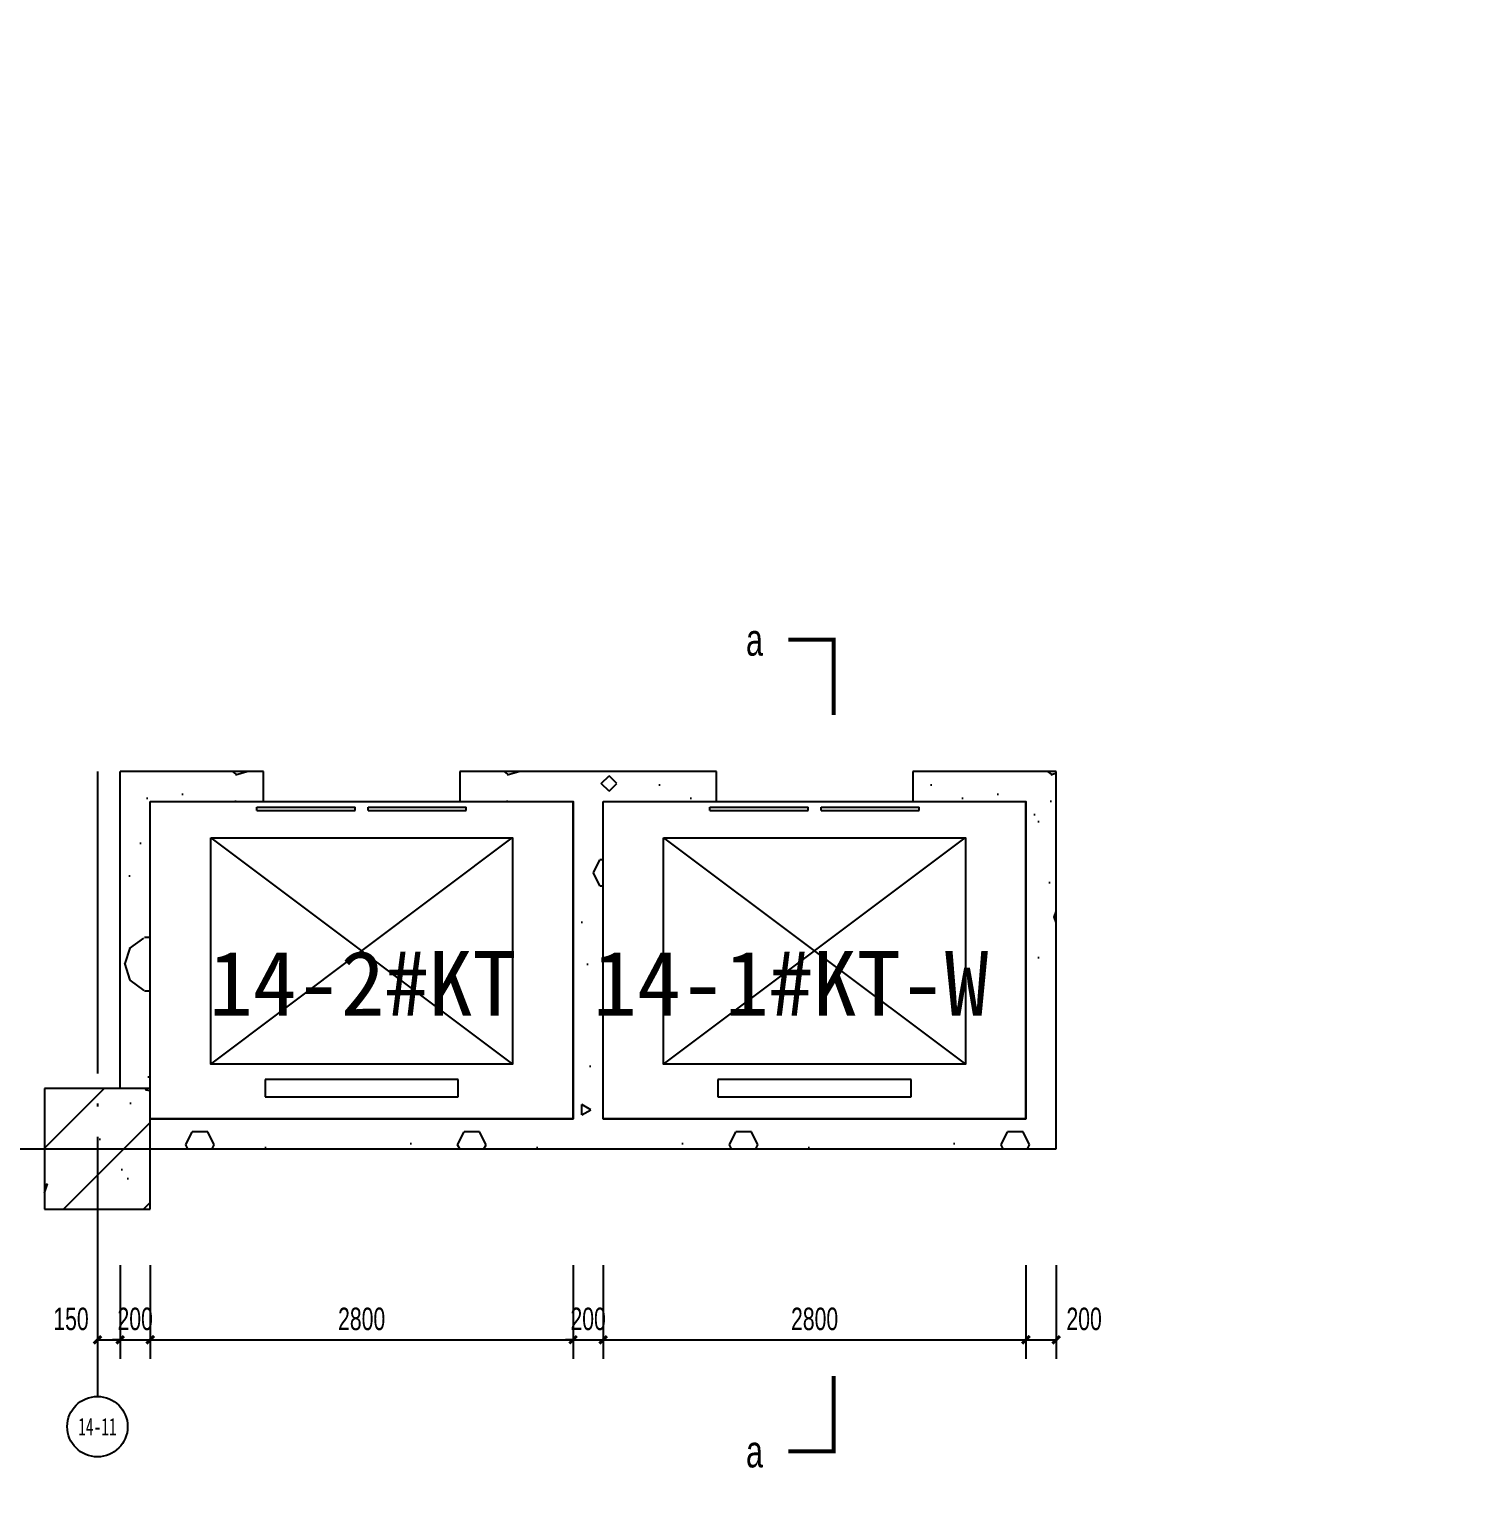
# Model space of a CAD drawing. Extents: x -26219 to 315419, y -160410 to -120810.
# Drawn here: x 277701 to 287301, y -152993 to -143296 of the extents above; entities that cross this region are included whole.
import ezdxf
from ezdxf.enums import TextEntityAlignment as Align
from ezdxf.xclip import XClip

# ---------------------------------------------------------------- set-up
doc = ezdxf.new("R2010")
doc.units = 0
doc.header["$LTSCALE"] = 1000
doc.header["$MEASUREMENT"] = 0
doc.header["$XCLIPFRAME"] = 0
doc.linetypes.add('104-14# 核心筒$0$DOTE', pattern=[2.42, 2, -0.2, 0.02, -0.2])
doc.linetypes.add('104-14# 核心筒$2$DOTE', pattern=[2.42, 2, -0.2, 0.02, -0.2])
for name, color, linetype in [('01-标注_尺寸', 124, 'Continuous'), ('01-标注_符号', 200, 'Continuous'), ('02-TEXT_标注', 130, 'Continuous'), ('05-填充_天正', 26, 'Continuous'), ('104-14# 核心筒$0$01-标注_轴线坐标', 132, 'Continuous'), ('104-14# 核心筒$0$05-填充_天正', 26, 'Continuous'), ('104-14# 核心筒$0$A_AXIS-轴线', 36, '104-14# 核心筒$0$DOTE'), ('104-14# 核心筒$0$A_STR-砼柱', 51, 'Continuous'), ('104-14# 核心筒$0$AXIS_TEXT', 7, 'Continuous'), ('104-14# 核心筒$2$A_AXIS-轴线', 36, '104-14# 核心筒$2$DOTE'), ('A-E_电梯', 171, 'Continuous'), ('A_STR-砌块墙', 121, 'Continuous')]:
    doc.layers.add(name, color=color, linetype=linetype)
doc.styles.add('104-14# 核心筒$0$_TCH_AXIS', font='STXIHEI_0.TTF', dxfattribs={"width": 0.75})
doc.styles.add('_TCH_DIM_T3', font='ros.shx', dxfattribs={"width": 0.705882, "bigfont": 'jd.shx'})
doc.styles.add('_TCH_LABEL', font='ros.shx', dxfattribs={"bigfont": 'jd.shx'})
doc.styles.get("Standard").update_dxf_attribs({"font": 'STXIHEI_0.TTF'})
doc.dimstyles.new('_TCH_ARCH&&50', dxfattribs={"dimtxt": 148.75, "dimasz": 50, "dimexe": 125, "dimexo": 150, "dimgap": 63.125, "dimtad": 1, "dimdec": 0, "dimzin": 0, "dimdsep": 46, "dimtxsty": '_TCH_DIM_T3', "dimblk": 'ARCHTICK', "dimcen": 0.09, "dimclrt": 7, "dimazin": 2, "dimtfac": 1, "dimtdec": 0, "dimtix": 1, "dimtmove": 2, "dimatfit": 3, "dimfxl": 0, "dimtolj": 1, "dimtzin": 0, "dimarcsym": 0})
pattern_1 = [(0, (531, -549), (900, 1800), [0, -1800]), (0, (-522, -792), (900, 1800), [0, -1800]), (0, (63, -810), (900, 1800), [0, -1800]), (0, (702, -279), (900, 1800), [0, -1800]), (0, (-45, -900), (900, 1800), [0, -1800]), (0, (882, 855), (900, 1800), [0, -1800]), (0, (333, 711), (900, 1800), [0, -1800]), (0, (621, 486), (900, 1800), [0, -1800]), (0, (-846, 450), (900, 1800), [0, -1800]), (0, (36, 369), (900, 1800), [0, -1800]), (0, (-306, -90), (900, 1800), [0, -1800]), (0, (-288, -765), (900, 1800), [0, -1800]), (0, (387, -837), (900, 1800), [0, -1800]), (0, (882, -45), (900, 1800), [0, -1800]), (0, (-801, -324), (900, 1800), [0, -1800]), (0, (-648, -18), (900, 1800), [0, -1800]), (0, (54, -144), (900, 1800), [0, -1800]), (0, (-198, -405), (900, 1800), [0, -1800]), (0, (-342, 189), (900, 1800), [0, -1800]), (0, (-117, 864), (900, 1800), [0, -1800]), (0, (-729, -702), (900, 1800), [0, -1800]), (0, (261, 495), (900, 1800), [0, -1800]), (0, (-576, 522), (900, 1800), [0, -1800]), (0, (-720, 756), (900, 1800), [0, -1800]), (130.601294, (771.43, 291.43), (-4499.99995, 5400.000024), [79.025, -33111.333]), (18.43495, (642.86, 325.71), (4499.99998, 1799.99999), [81.316, -11302.884]), (90, (642.9, 248.6), (900, 1800), [77.143, -3522.857]), (161.56505, (720, 222.86), (-4500.00002, 1799.99987), [81.316, -11302.884]), (53.1301, (720, 222.86), (900, 1800), [85.714, -8914.2855]), (135, (788.6, -694.3), (-900.0001, 1799.9999), [72.731, -5018.438]), (45, (685.7, -694.3), (900, 1800), [72.731, -5018.438]), (135, (737.14, -745.7), (-900.0001, 1799.9999), [72.731, -5018.438]), (45, (737.14, -745.7), (900, 1800), [72.731, -5018.438]), (116.56505, (-77.1, 514.3), (-0.0002, 3600), [95.831, -1916.6295]), (180, (-120, 600), (-900, 1800), [102.857, -1697.143]), (63.43495, (-265.7, 514.3), (8e-06, 3600), [95.831, -1916.6295]), (116.56505, (-222.9, 428.6), (-0.0002, 3600), [95.831, -1916.6295]), (0, (-222.9, 428.6), (900, 1800), [102.857, -1697.143]), (63.43495, (-120, 428.6), (8e-06, 3600), [95.831, -1916.6295]), (107.102728, (600, -94.286), (-2699.999897, 9000.000015), [116.584, -48848.7075]), (143.972626, (565.71, 17.14), (-17099.999783, 12599.999986), [116.584, -24366.06]), (180, (471.4, 85.7), (-900, 1800), [111.429, -1688.571]), (36.027373, (265.71, 17.14), (17099.999874, 12599.999864), [116.584, -24366.06]), (71.56505, (231.43, -85.7), (2700.00001, 8999.99998), [108.421, -11275.778]), (107.102728, (265.714, -197.14), (-2699.999897, 9000.000015), [116.584, -48848.7075]), (143.972626, (360, -265.71), (-17099.999783, 12599.999986), [116.584, -24366.06]), (0, (360, -265.7), (900, 1800), [111.429, -1688.571]), (36.027373, (471.43, -265.71), (17099.999874, 12599.999864), [116.584, -24366.06]), (71.56505, (565.71, -197.14), (2700.00001, 8999.99998), [108.421, -11275.778]), (150.25512, (617.14, 745.71), (-2700, 1799.99998), [69.105, -14442.959]), (90, (557.1, 711.4), (900, 1800), [68.571, -3531.428]), (29.74488, (557.14, 711.43), (2700, 1799.99999), [69.105, -14442.959]), (116.56505, (197.1, -531.4), (-0.0002, 3600), [95.831, -1916.63]), (168.69007, (154.29, -445.71), (-8100.00001, 1799.99995), [87.412, -18269.0565]), (41.185925, (0, -488.57), (22499.999864, 19799.999827), [91.1155, -38177.406]), (90, (0, -574.3), (900, 1800), [85.714, -3514.2855]), (138.814074, (68.57, -634.286), (-22499.9996, 19800.000126), [91.1155, -38177.406]), (16.699244, (68.57, -634.286), (29699.999777, 8999.999906), [89.488, -37495.6125]), (60.945396, (154.29, -608.57), (899.999998, 1799.999984), [88.248, -36976.0185]), (109.983106, (-557.14, 222.86), (-4500.000017, 12599.999967), [100.326, -42036.5925]), (155.556045, (-591.43, 317.14), (-11700.000045, 5399.999888), [103.569, -43395.3945]), (24.443955, (-780, 317.14), (11700.000006, 5399.999974), [103.569, -43395.3945]), (70.016893, (-814.286, 222.86), (4500.000014, 12599.999969), [100.326, -42036.5925]), (109.983106, (-780, 128.57), (-4500.000017, 12599.999967), [100.326, -42036.5925]), (160.016893, (-685.71, 94.29), (-4500, 1799.99992), [100.326, -20968.1325]), (19.983107, (-685.71, 94.29), (4499.999975, 1800), [100.326, -20968.1325]), (70.016893, (-591.43, 128.57), (4500.000014, 12599.999969), [100.326, -42036.5925]), (122.00538, (111.43, 60), (-900.00012, 1799.99991), [80.863, -16900.302]), (18.43495, (-8.57, 102.86), (4499.99998, 1799.99999), [81.316, -11302.884]), (90, (-8.6, 25.7), (900, 1800), [77.143, -3522.857]), (161.56505, (68.57, 0), (-4500.00002, 1799.99987), [81.316, -11302.884]), (54.462322, (68.57, 0), (6299.99999, 8999.999987), [73.734, -30894.6345]), (116.56505, (-411.4, -377.1), (-0.0002, 3600), [95.831, -1916.6295]), (180, (-454.3, -291.4), (-900, 1800), [94.286, -1705.714]), (59.036243, (-600, -377.14), (900, 1799.99999), [99.959, -20891.466]), (120.963756, (-548.57, -462.86), (-900.00012, 1799.99992), [99.959, -20891.466]), (0, (-548.6, -462.9), (900, 1800), [94.286, -1705.714]), (63.43495, (-454.3, -462.9), (8e-06, 3600), [95.831, -1916.6295])]

# ---------------------------------------------------------------- blocks, each defined once
blk = doc.blocks.new('104-14# 核心筒')
at = {"layer": '104-14# 核心筒$2$A_AXIS-轴线'}
for p, q in [((41400, 139633.6), (41400, 80554.9)), ((-9370.1, 105800), (120259.9, 105800)), ((-24839, 11750), (120259.9, 11750)), ((-24839, 7700), (120259.9, 7700))]:
    blk.add_line(p, q, dxfattribs=at)
blk = doc.blocks.new('fdgfg')
for p, q in [((400, 1860), (2400, 360)), ((400, 360), (2397.2, 1860)), ((2040.1, 260), (759.9, 260)), ((759.9, 260), (759.9, 145)), ((2040.1, 145), (2040.1, 260)), ((759.9, 145), (2040.1, 145))]:
    blk.add_line(p, q)
for points in [[(0, 2100), (2800, 2100), (2800, 0), (0, 0), (0, 2100)], [(400, 1860), (2400, 1860), (2400, 360), (400, 360), (400, 1860)]]:
    blk.add_lwpolyline(points, close=True)
blk = doc.blocks.new('$DORLIB2D$00000127')
at = {"color": 0}
for points in [[(-0.5333, 0.7949), (-0.5333, 0.6904)], [(-0.0333, 0.7949), (-0.5333, 0.7949)], [(-0.0333, 0.7949), (-0.0333, 0.6904)], [(0.5333, 0.7949), (0.0333, 0.7949)], [(0.0333, 0.7949), (0.0333, 0.6904)], [(0.5333, 0.7949), (0.5333, 0.6904)], [(-0.0333, 0.6904), (-0.5333, 0.6904)], [(0.5333, 0.6904), (0.0333, 0.6904)], [(0.5, 0.5), (-0.5, 0.5)]]:
    blk.add_lwpolyline(points, dxfattribs=at)
blk = doc.blocks.new('_ArchTick')
at = {"color": 0, "linetype": 'ByBlock', "const_width": 0.4}
blk.add_lwpolyline([(-0.5, -0.5), (0.5, 0.5)], dxfattribs=at)
blk = doc.blocks.new('*D1011')
at = {"layer": '01-标注_尺寸', "color": 0, "lineweight": -2, "transparency": 16777216}
for p, q in [((284302.7, -151479.6), (284302.7, -152098.6)), ((284502.7, -151479.6), (284502.7, -152098.6)), ((284302.7, -151973.6), (284502.7, -151973.6))]:
    blk.add_line(p, q, dxfattribs=at)
at = {"layer": 'Defpoints', "color": 0, "transparency": 16777216}
for p in [(284302.7, -151329.6), (284502.7, -151329.6), (284502.7, -151973.6)]:
    blk.add_point(p, dxfattribs=at)
at = {"layer": '01-标注_尺寸', "color": 0, "lineweight": -2, "transparency": 16777216, "xscale": 50, "yscale": 50, "zscale": 50, "rotation": 180}
blk.add_blockref('_ArchTick', (284302.7, -151973.6), dxfattribs=at)
at = {"layer": '01-标注_尺寸', "color": 0, "lineweight": -2, "transparency": 16777216, "xscale": 50, "yscale": 50, "zscale": 50}
blk.add_blockref('_ArchTick', (284502.7, -151973.6), dxfattribs=at)
at = {"layer": '01-标注_尺寸', "color": 7, "transparency": 16777216, "insert": (284687.7, -151836.1), "char_height": 148.75, "attachment_point": 5, "style": '_TCH_DIM_T3'}
blk.add_mtext('\\A1;200', dxfattribs=at)
blk = doc.blocks.new('*D1012')
at = {"layer": '01-标注_尺寸', "color": 0, "lineweight": -2, "transparency": 16777216}
for p, q in [((281502.7, -151479.6), (281502.7, -152098.6)), ((284302.7, -151479.6), (284302.7, -152098.6)), ((281502.7, -151973.6), (284302.7, -151973.6))]:
    blk.add_line(p, q, dxfattribs=at)
at = {"layer": 'Defpoints', "color": 0, "transparency": 16777216}
for p in [(281502.7, -151329.6), (284302.7, -151329.6), (284302.7, -151973.6)]:
    blk.add_point(p, dxfattribs=at)
at = {"layer": '01-标注_尺寸', "color": 0, "lineweight": -2, "transparency": 16777216, "xscale": 50, "yscale": 50, "zscale": 50, "rotation": 180}
blk.add_blockref('_ArchTick', (281502.7, -151973.6), dxfattribs=at)
at = {"layer": '01-标注_尺寸', "color": 0, "lineweight": -2, "transparency": 16777216, "xscale": 50, "yscale": 50, "zscale": 50}
blk.add_blockref('_ArchTick', (284302.7, -151973.6), dxfattribs=at)
at = {"layer": '01-标注_尺寸', "color": 7, "transparency": 16777216, "insert": (282902.7, -151836.1), "char_height": 148.75, "attachment_point": 5, "style": '_TCH_DIM_T3'}
blk.add_mtext('\\A1;2800', dxfattribs=at)
blk = doc.blocks.new('*D1013')
at = {"layer": '01-标注_尺寸', "color": 0, "lineweight": -2, "transparency": 16777216}
for p, q in [((281302.7, -151479.6), (281302.7, -152098.6)), ((281502.7, -151479.6), (281502.7, -152098.6)), ((281302.7, -151973.6), (281252.7, -151973.6)), ((281302.7, -151973.6), (281502.7, -151973.6)), ((281502.7, -151973.6), (281552.7, -151973.6))]:
    blk.add_line(p, q, dxfattribs=at)
at = {"layer": 'Defpoints', "color": 0, "transparency": 16777216}
for p in [(281302.7, -151329.6), (281502.7, -151329.6), (281502.7, -151973.6)]:
    blk.add_point(p, dxfattribs=at)
at = {"layer": '01-标注_尺寸', "color": 0, "lineweight": -2, "transparency": 16777216, "xscale": 50, "yscale": 50, "zscale": 50}
blk.add_blockref('_ArchTick', (281302.7, -151973.6), dxfattribs=at)
at = {"layer": '01-标注_尺寸', "color": 0, "lineweight": -2, "transparency": 16777216, "xscale": 50, "yscale": 50, "zscale": 50, "rotation": 180}
blk.add_blockref('_ArchTick', (281502.7, -151973.6), dxfattribs=at)
at = {"layer": '01-标注_尺寸', "color": 7, "transparency": 16777216, "insert": (281402.7, -151836.1), "char_height": 148.75, "attachment_point": 5, "style": '_TCH_DIM_T3'}
blk.add_mtext('\\A1;200', dxfattribs=at)
blk = doc.blocks.new('*D1014')
at = {"layer": '01-标注_尺寸', "color": 0, "lineweight": -2, "transparency": 16777216}
for p, q in [((278502.7, -151479.6), (278502.7, -152098.6)), ((281302.7, -151479.6), (281302.7, -152098.6)), ((278502.7, -151973.6), (281302.7, -151973.6))]:
    blk.add_line(p, q, dxfattribs=at)
at = {"layer": 'Defpoints', "color": 0, "transparency": 16777216}
for p in [(278502.7, -151329.6), (281302.7, -151329.6), (281302.7, -151973.6)]:
    blk.add_point(p, dxfattribs=at)
at = {"layer": '01-标注_尺寸', "color": 0, "lineweight": -2, "transparency": 16777216, "xscale": 50, "yscale": 50, "zscale": 50, "rotation": 180}
blk.add_blockref('_ArchTick', (278502.7, -151973.6), dxfattribs=at)
at = {"layer": '01-标注_尺寸', "color": 0, "lineweight": -2, "transparency": 16777216, "xscale": 50, "yscale": 50, "zscale": 50}
blk.add_blockref('_ArchTick', (281302.7, -151973.6), dxfattribs=at)
at = {"layer": '01-标注_尺寸', "color": 7, "transparency": 16777216, "insert": (279902.7, -151836.1), "char_height": 148.75, "attachment_point": 5, "style": '_TCH_DIM_T3'}
blk.add_mtext('\\A1;2800', dxfattribs=at)
blk = doc.blocks.new('*D1015')
at = {"layer": '01-标注_尺寸', "color": 0, "lineweight": -2, "transparency": 16777216}
for p, q in [((278302.7, -151479.6), (278302.7, -152098.6)), ((278502.7, -151479.6), (278502.7, -152098.6)), ((278302.7, -151973.6), (278252.7, -151973.6)), ((278302.7, -151973.6), (278502.7, -151973.6)), ((278502.7, -151973.6), (278552.7, -151973.6))]:
    blk.add_line(p, q, dxfattribs=at)
at = {"layer": 'Defpoints', "color": 0, "transparency": 16777216}
for p in [(278302.7, -151329.6), (278502.7, -151329.6), (278502.7, -151973.6)]:
    blk.add_point(p, dxfattribs=at)
at = {"layer": '01-标注_尺寸', "color": 0, "lineweight": -2, "transparency": 16777216, "xscale": 50, "yscale": 50, "zscale": 50}
blk.add_blockref('_ArchTick', (278302.7, -151973.6), dxfattribs=at)
at = {"layer": '01-标注_尺寸', "color": 0, "lineweight": -2, "transparency": 16777216, "xscale": 50, "yscale": 50, "zscale": 50, "rotation": 180}
blk.add_blockref('_ArchTick', (278502.7, -151973.6), dxfattribs=at)
at = {"layer": '01-标注_尺寸', "color": 7, "transparency": 16777216, "insert": (278402.7, -151836.1), "char_height": 148.75, "attachment_point": 5, "style": '_TCH_DIM_T3'}
blk.add_mtext('\\A1;200', dxfattribs=at)
blk = doc.blocks.new('*D1016')
at = {"layer": '01-标注_尺寸', "color": 0, "lineweight": -2, "transparency": 16777216}
for p, q in [((278152.7, -151479.6), (278152.7, -152098.6)), ((278302.7, -151479.6), (278302.7, -152098.6)), ((278152.7, -151973.6), (278302.7, -151973.6))]:
    blk.add_line(p, q, dxfattribs=at)
at = {"layer": 'Defpoints', "color": 0, "transparency": 16777216}
for p in [(278152.7, -151329.6), (278302.7, -151329.6), (278302.7, -151973.6)]:
    blk.add_point(p, dxfattribs=at)
at = {"layer": '01-标注_尺寸', "color": 0, "lineweight": -2, "transparency": 16777216, "xscale": 50, "yscale": 50, "zscale": 50, "rotation": 180}
blk.add_blockref('_ArchTick', (278152.7, -151973.6), dxfattribs=at)
at = {"layer": '01-标注_尺寸', "color": 0, "lineweight": -2, "transparency": 16777216, "xscale": 50, "yscale": 50, "zscale": 50}
blk.add_blockref('_ArchTick', (278302.7, -151973.6), dxfattribs=at)
at = {"layer": '01-标注_尺寸', "color": 7, "transparency": 16777216, "insert": (277977.7, -151836.1), "char_height": 148.75, "attachment_point": 5, "style": '_TCH_DIM_T3'}
blk.add_mtext('\\A1;150', dxfattribs=at)

msp = doc.modelspace()

# ---------------------------------------------------------------- hatches: boundary and pattern name
at = {"layer": '05-填充_天正'}
h = msp.add_hatch(dxfattribs=at)
h.set_pattern_fill('加气混凝土', color=256, scale=150, style=0)
h.set_pattern_definition(pattern_1)
h.paths.add_polyline_path([(278302.7, -150309.5), (278502.7, -150309.5), (278502.7, -148409.5), (278302.7, -148209.5)])
h = msp.add_hatch(dxfattribs=at)
h.set_pattern_fill('加气混凝土', color=256, scale=150, style=0)
h.set_pattern_definition(pattern_1)
h.paths.add_polyline_path([(278502.7, -148409.5), (279252.7, -148409.5), (279252.7, -148209.5), (278302.7, -148209.5)])
h = msp.add_hatch(dxfattribs=at)
h.set_pattern_fill('加气混凝土', color=256, scale=150, style=0)
h.set_pattern_definition(pattern_1)
h.paths.add_polyline_path([(281402.7, -148209.5), (280552.7, -148209.5), (280552.7, -148409.5), (281302.7, -148409.5), (281402.7, -148342.8)])
h = msp.add_hatch(dxfattribs=at)
h.set_pattern_fill('加气混凝土', color=256, scale=150, style=0)
h.set_pattern_definition(pattern_1)
h.paths.add_polyline_path([(281502.7, -148409.5), (282252.7, -148409.5), (282252.7, -148209.5), (281402.7, -148209.5), (281402.7, -148342.8)])
h = msp.add_hatch(dxfattribs=at)
h.set_pattern_fill('加气混凝土', color=256, scale=150, style=0)
h.set_pattern_definition(pattern_1)
h.paths.add_polyline_path([(284502.7, -148209.5), (283552.7, -148209.5), (283552.7, -148409.5), (284302.7, -148409.5)])
h = msp.add_hatch(dxfattribs=at)
h.set_pattern_fill('加气混凝土', color=256, scale=150, style=0)
h.set_pattern_definition(pattern_1)
h.paths.add_polyline_path([(284302.7, -150509.5), (284502.7, -150709.5), (284502.7, -148209.5), (284302.7, -148409.5)])
h = msp.add_hatch(dxfattribs=at)
h.set_pattern_fill('加气混凝土', color=256, scale=150, style=0)
h.set_pattern_definition(pattern_1)
h.paths.add_polyline_path([(281402.7, -150576.1), (281502.7, -150509.5), (281502.7, -148409.5), (281402.7, -148342.8), (281302.7, -148409.5), (281302.7, -150509.5)])
h = msp.add_hatch(dxfattribs=at)
h.set_pattern_fill('加气混凝土', color=256, scale=150, style=0)
h.set_pattern_definition(pattern_1)
h.paths.add_polyline_path([(278502.7, -150509.5), (278502.7, -150709.5), (281402.7, -150709.5), (281402.7, -150576.1), (281302.7, -150509.5)])
h = msp.add_hatch(dxfattribs=at)
h.set_pattern_fill('加气混凝土', color=256, scale=150, style=0)
h.set_pattern_definition(pattern_1)
h.paths.add_polyline_path([(281402.7, -150576.1), (281402.7, -150709.5), (284502.7, -150709.5), (284302.7, -150509.5), (281502.7, -150509.5)])
at = {"layer": '104-14# 核心筒$0$05-填充_天正'}
h = msp.add_hatch(dxfattribs=at)
h.set_pattern_fill('钢筋混凝土', color=256, scale=150, style=0)
h.set_pattern_definition([(45, (0, 0), (-265.16504, 265.16504), []), (50, (0, 0), (1075.8903, -94.1282), [112.5, -1237.5]), (355, (0, 0), (-208.127, 1128.2882), [90, -990]), (100.4514, (89.7, -7.8), (867.764, 1034.1593), [95.6103, -1051.713]), (46.1842, (0, 300), (1600.8616, -248.2785), [168.75, -1856.25]), (96.6356, (133.4, 279.3), (1401.994, 1461.177), [143.4154, -1577.5695]), (351.1842, (0, 300), (1401.993, 1461.178), [135, -1485]), (21, (150, 225), (895.3606, -603.9283), [112.5, -1237.5]), (326, (150, 225), (364.973, 1087.725), [90, -990]), (71.4514, (224.6, 174.7), (1260.334, 483.7957), [95.6103, -1051.713]), (37.5, (0, 0), (18.2398, 499.3408), [0, -978, 0, -1005, 0, -993.75]), (7.5, (0, 0), (394.6043, 591.6176), [0, -573, 0, -955.5, 0, -378.75]), (327.5, (-334.5, 0), (800.73365, -33.8323), [0, -375, 0, -1170, 0, -1552.5]), (317.5, (-484.5, 0), (874.7793, 150.1575), [0, -487.5, 0, -777, 0, -1102.5])])
h.paths.add_polyline_path([(277802.7, -151109.5), (278502.7, -151109.5), (278502.7, -150309.5), (277802.7, -150309.5)])

# ---------------------------------------------------------------- linework, layer by layer
at = {"layer": '01-标注_符号', "const_width": 25}
for points in [[(282728.7, -147337.3), (283028.7, -147337.3), (283028.7, -147837.3)], [(283028.7, -152212.3), (283028.7, -152712.3), (282728.7, -152712.3)]]:
    msp.add_lwpolyline(points, dxfattribs=at)
at = {"layer": '104-14# 核心筒$0$01-标注_轴线坐标'}
msp.add_line((278152.7, -151598.6), (278152.7, -152348.6), dxfattribs=at)
msp.add_circle((278152.7, -152548.6), 200, dxfattribs=at)
at = {"layer": '104-14# 核心筒$0$A_AXIS-轴线'}
for p, q in [((278152.7, -148209.5), (278152.7, -151598.6)), ((277500.5, -150709.5), (284502.7, -150709.5))]:
    msp.add_line(p, q, dxfattribs=at)
at = {"layer": '104-14# 核心筒$0$A_STR-砼柱'}
for p, q in [((278502.7, -150309.5), (277802.7, -150309.5)), ((277802.7, -150309.5), (277802.7, -151109.5)), ((278502.7, -151109.5), (278502.7, -150309.5)), ((277802.7, -151109.5), (278502.7, -151109.5))]:
    msp.add_line(p, q, dxfattribs=at)
at = {"layer": 'A_STR-砌块墙'}
for p, q in [((278302.7, -150309.5), (278302.7, -148209.5)), ((279252.7, -148209.5), (278302.7, -148209.5)), ((279252.7, -148409.5), (279252.7, -148209.5)), ((281402.7, -148209.5), (280552.7, -148209.5)), ((280552.7, -148209.5), (280552.7, -148409.5)), ((282252.7, -148209.5), (281402.7, -148209.5)), ((282252.7, -148409.5), (282252.7, -148209.5)), ((284502.7, -148209.5), (283552.7, -148209.5)), ((283552.7, -148209.5), (283552.7, -148409.5)), ((284502.7, -150709.5), (284502.7, -148209.5)), ((278502.7, -150309.5), (278502.7, -148409.5)), ((278502.7, -148409.5), (279252.7, -148409.5)), ((280552.7, -148409.5), (281302.7, -148409.5)), ((281302.7, -150509.5), (281302.7, -148409.5)), ((281502.7, -150509.5), (281502.7, -148409.5)), ((281502.7, -148409.5), (282252.7, -148409.5)), ((283552.7, -148409.5), (284302.7, -148409.5)), ((284302.7, -150509.5), (284302.7, -148409.5)), ((278502.7, -150509.5), (281302.7, -150509.5)), ((281502.7, -150509.5), (284302.7, -150509.5)), ((278502.7, -150709.5), (281402.7, -150709.5)), ((281402.7, -150709.5), (284502.7, -150709.5))]:
    msp.add_line(p, q, dxfattribs=at)

# ---------------------------------------------------------------- block references
ref = msp.add_blockref('104-14# 核心筒', (243788.7, -236343.4))
XClip(ref).set_block_clipping_path([(32000, 95800), (42400, 107298.7390783391)])
ref = msp.add_blockref('104-14# 核心筒', (201591, -159600))
XClip(ref).set_block_clipping_path([(32000, 6700), (42400, 18198.7390783391)])
ref = msp.add_blockref('104-14# 核心筒', (162825.3, -253650))
XClip(ref).set_block_clipping_path([(94442.2879467641, 101022.6274729816), (105150.0000113929, 111550)])
at = {"layer": 'A-E_电梯'}
for p in [(278502.7, -150509.5), (281502.7, -150509.5)]:
    msp.add_blockref('fdgfg', p, dxfattribs=at)
at = {"layer": 'A-E_电梯', "xscale": -1300, "yscale": -200, "zscale": 200, "rotation": 359.9999999999989}
for p in [(279902.7, -148309.5), (282902.7, -148309.5)]:
    msp.add_blockref('$DORLIB2D$00000127', p, dxfattribs=at)

# ---------------------------------------------------------------- texts
at = {"layer": '02-TEXT_标注', "style": '_TCH_LABEL', "width": 0.705882}
for p in [(282448.7, -147443.6), (282448.7, -152818.6)]:
    msp.add_text('a', height=212.5, dxfattribs=at).set_placement(p)
at = {"layer": '02-TEXT_标注'}
for s, p in [('14-2#KT', (278890.3, -149826.5)), ('14-1#KT-W', (281434.3, -149826.5))]:
    msp.add_text(s, height=428.14, dxfattribs=at).set_placement(p)
at = {"layer": '104-14# 核心筒$0$AXIS_TEXT', "style": '104-14# 核心筒$0$_TCH_AXIS', "width": 0.867563}
msp.add_text('14-11', height=115.02, dxfattribs=at).set_placement((278025.1, -152606.1), (278280.3, -152606.1), align=Align.FIT)

# ---------------------------------------------------------------- dimensions: what is measured, and where the dimension line sits
at = {"layer": '01-标注_尺寸'}
for base, p1, p2, picture, middle in [((278302.7, -151973.6), (278152.7, -151329.6), (278302.7, -151329.6), '*D1016', (277977.7, -151836.1)), ((284502.7, -151973.6), (284302.7, -151329.6), (284502.7, -151329.6), '*D1011', (284687.7, -151836.1))]:
    dim = msp.add_linear_dim(base=base, p1=p1, p2=p2, angle=0, dimstyle='_TCH_ARCH&&50', dxfattribs=at)
    dim.commit()
    dim.dimension.update_dxf_attribs({"geometry": picture, "text_midpoint": middle, "dimtype": 161})
for p1, p2, picture, middle in [((278302.7, -151329.6), (278502.7, -151329.6), '*D1015', (278402.7, -151836.1)), ((278502.7, -151329.6), (281302.7, -151329.6), '*D1014', (279902.7, -151836.1)), ((281302.7, -151329.6), (281502.7, -151329.6), '*D1013', (281402.7, -151836.1)), ((281502.7, -151329.6), (284302.7, -151329.6), '*D1012', (282902.7, -151836.1))]:
    dim = msp.add_aligned_dim(p1=p1, p2=p2, distance=-644, dimstyle='_TCH_ARCH&&50', dxfattribs=at)
    dim.commit()
    dim.dimension.update_dxf_attribs({"geometry": picture, "text_midpoint": middle})

doc.saveas('drawing.dxf')
